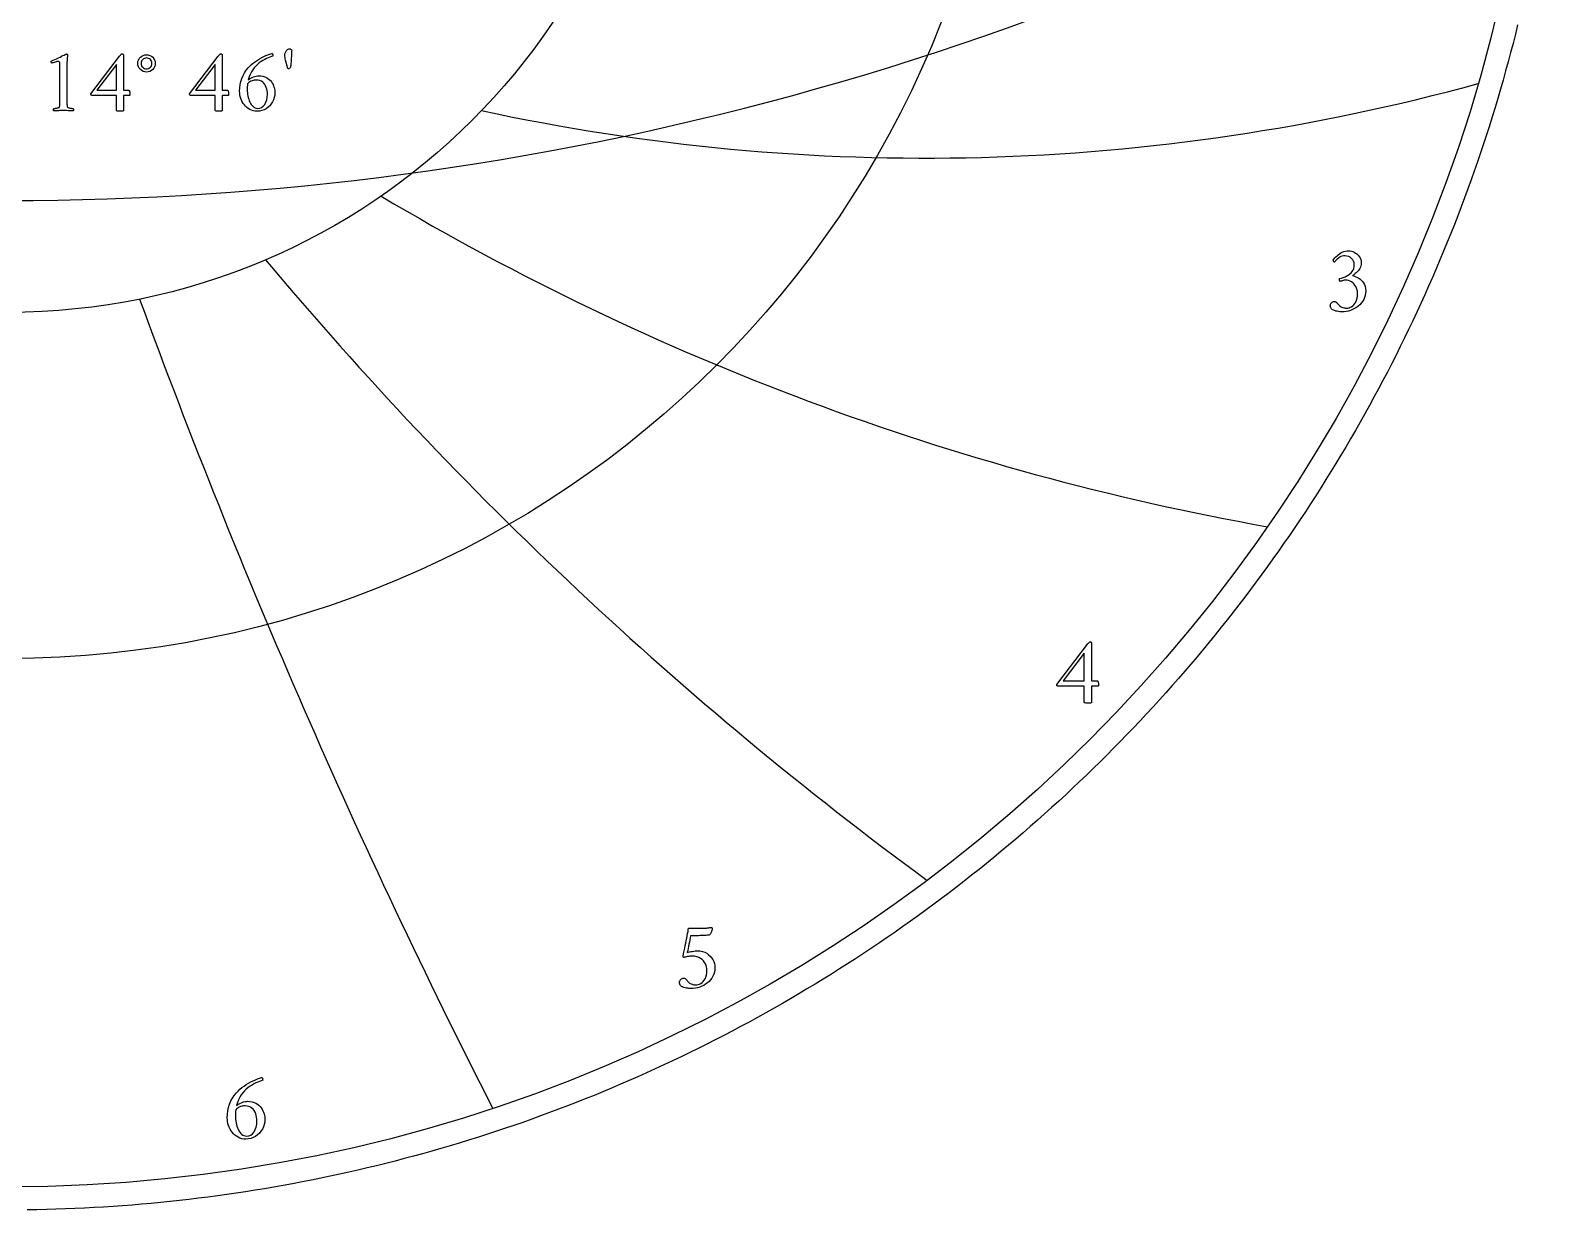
# Model space of a CAD drawing. Header units: millimetres. Extents: x -96 to 96, y -96 to 98.
# Drawn here: x 1.4 to 94.5, y -95.9 to -23.1 of the extents above; entities that cross this region are included whole.
import ezdxf

# ---------------------------------------------------------------- set-up
doc = ezdxf.new("R2010")
doc.units = ezdxf.units.MM
for name, color, linetype in [('CUT_OUTER', 1, 'Continuous'), ('ENGRAVE', 7, 'Continuous'), ('ENGRAVE_FINE', 8, 'Continuous'), ('TEXT', 5, 'Continuous')]:
    doc.layers.add(name, color=color, linetype=linetype)

msp = doc.modelspace()

# ---------------------------------------------------------------- linework, layer by layer
at = {"layer": 'CUT_OUTER'}
msp.add_lwpolyline([(93.1915, -22.7365), (93.0502, -23.3079), (92.9055, -23.8784), (92.7572, -24.448), (92.6055, -25.0167), (92.4502, -25.5844), (92.2915, -26.1512), (92.1293, -26.717), (91.9636, -27.2818), (91.7945, -27.8456), (91.6219, -28.4083), (91.4459, -28.9699), (91.2664, -29.5305), (91.0835, -30.0899), (90.8971, -30.6482), (90.7074, -31.2054), (90.5142, -31.7614), (90.3176, -32.3162), (90.1176, -32.8697), (89.9142, -33.4221), (89.7075, -33.9731), (89.4973, -34.5229), (89.2838, -35.0714), (89.0669, -35.6186), (88.8467, -36.1644), (88.6231, -36.7089), (88.3962, -37.252), (88.166, -37.7937), (87.9324, -38.334), (87.6956, -38.8728), (87.4554, -39.4101), (87.2119, -39.946), (86.9652, -40.4804), (86.7152, -41.0132), (86.4619, -41.5445), (86.2053, -42.0743), (85.9456, -42.6024), (85.6825, -43.129), (85.4163, -43.6539), (85.1468, -44.1772), (84.8742, -44.6988), (84.5983, -45.2187), (84.3192, -45.737), (84.037, -46.2535), (83.7516, -46.7682), (83.4631, -47.2813), (83.1714, -47.7925), (82.8766, -48.3019), (82.5787, -48.8095), (82.2776, -49.3153), (81.9735, -49.8192), (81.6662, -50.3213), (81.3559, -50.8214), (81.0426, -51.3196), (80.7262, -51.8159), (80.4067, -52.3103), (80.0842, -52.8027), (79.7587, -53.2931), (79.4302, -53.7815), (79.0987, -54.2678), (78.7643, -54.7521), (78.4268, -55.2344), (78.0864, -55.7146), (77.7431, -56.1927), (77.3969, -56.6686), (77.0477, -57.1425), (76.6956, -57.6141), (76.3407, -58.0836), (75.9828, -58.551), (75.6221, -59.0161), (75.2586, -59.479), (74.8922, -59.9396), (74.523, -60.398), (74.151, -60.8542), (73.7762, -61.308), (73.3987, -61.7595), (73.0183, -62.2087), (72.6353, -62.6556), (72.2494, -63.1001), (71.8609, -63.5422), (71.4697, -63.982), (71.0757, -64.4193), (70.6791, -64.8542), (70.2799, -65.2867), (69.8779, -65.7167), (69.4734, -66.1442), (69.0662, -66.5692), (68.6565, -66.9917), (68.2441, -67.4117), (67.8292, -67.8292), (67.4117, -68.2441), (66.9917, -68.6565), (66.5692, -69.0662), (66.1442, -69.4734), (65.7167, -69.8779), (65.2867, -70.2799), (64.8542, -70.6791), (64.4193, -71.0757), (63.982, -71.4697), (63.5422, -71.8609), (63.1001, -72.2494), (62.6556, -72.6353), (62.2087, -73.0183), (61.7595, -73.3987), (61.308, -73.7762), (60.8542, -74.151), (60.398, -74.523), (59.9396, -74.8922), (59.479, -75.2586), (59.0161, -75.6221), (58.551, -75.9828), (58.0836, -76.3407), (57.6141, -76.6956), (57.1425, -77.0477), (56.6686, -77.3969), (56.1927, -77.7431), (55.7146, -78.0864), (55.2344, -78.4268), (54.7521, -78.7643), (54.2678, -79.0987), (53.7815, -79.4302), (53.2931, -79.7587), (52.8027, -80.0842), (52.3103, -80.4067), (51.8159, -80.7262), (51.3196, -81.0426), (50.8214, -81.3559), (50.3213, -81.6662), (49.8192, -81.9735), (49.3153, -82.2776), (48.8095, -82.5787), (48.3019, -82.8766), (47.7925, -83.1714), (47.2813, -83.4631), (46.7682, -83.7516), (46.2535, -84.037), (45.737, -84.3192), (45.2187, -84.5983), (44.6988, -84.8742), (44.1772, -85.1468), (43.6539, -85.4163), (43.129, -85.6825), (42.6024, -85.9456), (42.0743, -86.2053), (41.5445, -86.4619), (41.0132, -86.7152), (40.4804, -86.9652), (39.946, -87.2119), (39.4101, -87.4554), (38.8728, -87.6956), (38.334, -87.9324), (37.7937, -88.166), (37.252, -88.3962), (36.7089, -88.6231), (36.1644, -88.8467), (35.6186, -89.0669), (35.0714, -89.2838), (34.5229, -89.4973), (33.9731, -89.7075), (33.4221, -89.9142), (32.8697, -90.1176), (32.3162, -90.3176), (31.7614, -90.5142), (31.2054, -90.7074), (30.6482, -90.8971), (30.0899, -91.0835), (29.5305, -91.2664), (28.9699, -91.4459), (28.4083, -91.6219), (27.8456, -91.7945), (27.2818, -91.9636), (26.717, -92.1293), (26.1512, -92.2915), (25.5844, -92.4502), (25.0167, -92.6055), (24.448, -92.7572), (23.8784, -92.9055), (23.3079, -93.0502), (22.7365, -93.1915), (22.1642, -93.3293), (21.5912, -93.4635), (21.0173, -93.5942), (20.4426, -93.7214), (19.8672, -93.8451), (19.291, -93.9652), (18.714, -94.0818), (18.1364, -94.1949), (17.5581, -94.3044), (16.9791, -94.4104), (16.3995, -94.5128), (15.8193, -94.6116), (15.2385, -94.7069), (14.6571, -94.7986), (14.0751, -94.8868), (13.4926, -94.9713), (12.9097, -95.0523), (12.3262, -95.1298), (11.7422, -95.2036), (11.1579, -95.2739), (10.5731, -95.3405), (9.9879, -95.4036), (9.4023, -95.4631), (8.8164, -95.519), (8.2301, -95.5713), (7.6435, -95.62), (7.0567, -95.6651), (6.4696, -95.7066), (5.8822, -95.7445), (5.2946, -95.7788), (4.7068, -95.8095), (4.1189, -95.8365), (3.5307, -95.86), (2.9425, -95.8799), (2.3541, -95.8961), (1.7657, -95.9087), (1.1771, -95.9178)], dxfattribs=at)
at = {"layer": 'ENGRAVE'}
for radius in [94.5, 61.8587, 40.492]:
    msp.add_circle((0, 0), radius, dxfattribs=at)
for centre, radius, start, end in [((56.5991, 98.0326), 128.9975, 257.748266, 285.350766), ((106.2724, 106.2724), 162.5243, 239.187147, 259.889022), ((194.6449, 112.3783), 233.1137, 219.929865, 233.731116), ((433.4093, 116.1317), 452.9422, 200.119644, 207.020269)]:
    msp.add_arc(centre, radius, start, end, dxfattribs=at)
at = {"layer": 'ENGRAVE_FINE'}
msp.add_arc((0, 150.0866), 183.6731, 239.147014, 300.852986, dxfattribs=at)
at = {"layer": 'TEXT'}
for points in [[(3.1912, -27.4074), (3.1912, -25.1999), (3.1896, -25.1457), (3.1849, -25.1007), (3.177, -25.0647), (3.166, -25.0378), (3.1512, -25.0182), (3.1318, -25.0043), (3.1078, -24.9959), (3.0794, -24.9931), (3.0444, -24.9957), (3.0011, -25.0036), (2.9494, -25.0167), (2.8894, -25.035), (2.8289, -25.0551), (2.7762, -25.0734), (2.7311, -25.09), (2.6938, -25.1048), (2.6718, -25.0842), (2.656, -25.0615), (2.6466, -25.0367), (2.6435, -25.0098), (2.6435, -25.0095), (2.6435, -25.0084), (2.6435, -25.0067), (2.6435, -25.0043), (2.6442, -24.9941), (2.6463, -24.9861), (2.6497, -24.9802), (2.6546, -24.9763), (2.7659, -24.9258), (2.8761, -24.875), (2.9852, -24.8238), (3.0934, -24.7723), (3.1964, -24.7229), (3.2904, -24.678), (3.3752, -24.6377), (3.451, -24.6019), (3.5137, -24.5725), (3.5593, -24.5516), (3.5878, -24.539), (3.5991, -24.5348), (3.6103, -24.5348), (3.6232, -24.5369), (3.6341, -24.5432), (3.6428, -24.5537), (3.6494, -24.5683), (3.6547, -24.5844), (3.6592, -24.5991), (3.663, -24.6123), (3.6662, -24.6242), (3.6648, -24.6328), (3.6606, -24.6585), (3.6536, -24.7012), (3.6438, -24.7611), (3.6341, -24.8368), (3.6271, -24.9267), (3.6229, -25.031), (3.6215, -25.1496), (3.6215, -27.4074), (3.6217, -27.4678), (3.6222, -27.5262), (3.6231, -27.5824), (3.6243, -27.6365), (3.6269, -27.6872), (3.632, -27.7329), (3.6395, -27.7738), (3.6494, -27.8098), (3.6589, -27.8234), (3.676, -27.8363), (3.7008, -27.8486), (3.7333, -27.8601), (3.7701, -27.8704), (3.808, -27.8789), (3.847, -27.8858), (3.8869, -27.8908), (3.9245, -27.8945), (3.9561, -27.8971), (3.9818, -27.8987), (4.0015, -27.8992), (4.009, -27.9125), (4.0148, -27.9299), (4.0188, -27.9516), (4.0211, -27.9774), (4.0209, -28.0033), (4.0176, -28.025), (4.0111, -28.0424), (4.0015, -28.0557), (3.9194, -28.0503), (3.8408, -28.0452), (3.7657, -28.0405), (3.6941, -28.0361), (3.6229, -28.0325), (3.5488, -28.0298), (3.472, -28.0283), (3.3923, -28.0277), (3.3159, -28.0283), (3.2428, -28.0298), (3.1733, -28.0325), (3.1073, -28.0361), (3.0406, -28.0405), (2.969, -28.0452), (2.8925, -28.0503), (2.8111, -28.0557), (2.8015, -28.0424), (2.7951, -28.025), (2.7917, -28.0033), (2.7916, -27.9774), (2.7938, -27.9516), (2.7978, -27.9299), (2.8036, -27.9125), (2.8111, -27.8992), (2.8309, -27.8987), (2.8565, -27.8971), (2.8881, -27.8945), (2.9257, -27.8908), (2.9657, -27.8858), (3.0046, -27.8789), (3.0425, -27.8704), (3.0794, -27.8601), (3.1115, -27.8486), (3.1353, -27.8363), (3.1506, -27.8234), (3.1576, -27.8098), (3.1678, -27.7738), (3.1758, -27.7329), (3.1817, -27.6872), (3.1856, -27.6365), (3.188, -27.5824), (3.1898, -27.5262), (3.1908, -27.4678), (3.1912, -27.4074)], [(7.0306, -24.5236), (7.0514, -24.5257), (7.069, -24.532), (7.0835, -24.5425), (7.0949, -24.5572), (7.1034, -24.5739), (7.1095, -24.5907), (7.1132, -24.6075), (7.1144, -24.6242), (7.1144, -26.7759), (7.4386, -26.7759), (7.4522, -26.7801), (7.4651, -26.7926), (7.4773, -26.8136), (7.4889, -26.8429), (7.4987, -26.8779), (7.5056, -26.9156), (7.5098, -26.9561), (7.5112, -26.9994), (7.5102, -27.0281), (7.507, -27.0525), (7.5018, -27.0728), (7.4945, -27.0888), (7.1144, -27.0888), (7.1144, -28.0445), (7.1122, -28.0454), (7.1053, -28.048), (7.094, -28.0524), (7.0781, -28.0585), (7.0521, -28.0646), (7.0103, -28.069), (6.9529, -28.0716), (6.8797, -28.0725), (6.7941, -28.0697), (6.733, -28.0613), (6.6963, -28.0473), (6.6841, -28.0277), (6.6841, -27.0888), (5.1472, -27.0888), (5.1341, -27.0796), (5.1228, -27.0686), (5.1131, -27.0558), (5.1053, -27.0413), (5.0992, -27.0265), (5.0948, -27.0127), (5.0922, -26.9999), (5.0913, -26.9882), (6.8685, -24.6633), (6.8839, -24.6454), (6.9021, -24.6249), (6.923, -24.602), (6.9468, -24.5767), (6.9709, -24.5535), (6.9929, -24.5369), (7.0128, -24.5269), (7.0306, -24.5236)], [(7.9974, -25.116), (8.0074, -25.0084), (8.0373, -24.9092), (8.087, -24.8184), (8.1567, -24.736), (8.2404, -24.6675), (8.3321, -24.6186), (8.4318, -24.5893), (8.5395, -24.5795), (8.647, -24.5893), (8.7456, -24.6186), (8.8356, -24.6675), (8.9168, -24.736), (8.984, -24.8184), (9.0321, -24.9092), (9.0609, -25.0084), (9.0705, -25.116), (9.0609, -25.2236), (9.0321, -25.3228), (8.984, -25.4136), (8.9168, -25.4961), (8.8356, -25.5645), (8.7456, -25.6134), (8.647, -25.6428), (8.5395, -25.6525), (8.4318, -25.6428), (8.3321, -25.6134), (8.2404, -25.5645), (8.1567, -25.4961), (8.087, -25.4136), (8.0373, -25.3228), (8.0074, -25.2236), (7.9974, -25.116)], [(8.1986, -25.116), (8.2049, -25.1833), (8.2238, -25.2453), (8.2552, -25.302), (8.2992, -25.3535), (8.352, -25.3963), (8.4096, -25.4269), (8.4721, -25.4452), (8.5395, -25.4513), (8.6066, -25.4452), (8.6681, -25.4269), (8.724, -25.3963), (8.7743, -25.3535), (8.8158, -25.302), (8.8455, -25.2453), (8.8633, -25.1833), (8.8693, -25.116), (8.8633, -25.0488), (8.8455, -24.9868), (8.8158, -24.93), (8.7743, -24.8785), (8.724, -24.8357), (8.6681, -24.8052), (8.6066, -24.7868), (8.5395, -24.7807), (8.4721, -24.7868), (8.4096, -24.8052), (8.352, -24.8357), (8.2992, -24.8785), (8.2552, -24.93), (8.2238, -24.9868), (8.2049, -25.0488), (8.1986, -25.116)], [(13.1279, -24.5236), (13.1487, -24.5257), (13.1663, -24.532), (13.1808, -24.5425), (13.1921, -24.5572), (13.2007, -24.5739), (13.2068, -24.5907), (13.2105, -24.6075), (13.2117, -24.6242), (13.2117, -26.7759), (13.5359, -26.7759), (13.5495, -26.7801), (13.5624, -26.7926), (13.5746, -26.8136), (13.5862, -26.8429), (13.5959, -26.8779), (13.6029, -26.9156), (13.6071, -26.9561), (13.6085, -26.9994), (13.6075, -27.0281), (13.6043, -27.0525), (13.5991, -27.0728), (13.5917, -27.0888), (13.2117, -27.0888), (13.2117, -28.0445), (13.2094, -28.0454), (13.2026, -28.048), (13.1913, -28.0524), (13.1754, -28.0585), (13.1494, -28.0646), (13.1076, -28.069), (13.0502, -28.0716), (12.977, -28.0725), (12.8914, -28.0697), (12.8303, -28.0613), (12.7936, -28.0473), (12.7814, -28.0277), (12.7814, -27.0888), (11.2445, -27.0888), (11.2314, -27.0796), (11.22, -27.0686), (11.2104, -27.0558), (11.2026, -27.0413), (11.1965, -27.0265), (11.1921, -27.0127), (11.1895, -26.9999), (11.1886, -26.9882), (12.9658, -24.6633), (12.9812, -24.6454), (12.9993, -24.6249), (13.0203, -24.602), (13.044, -24.5767), (13.0681, -24.5535), (13.0902, -24.5369), (13.1101, -24.5269), (13.1279, -24.5236)], [(15.464, -25.8817), (15.6007, -25.8883), (15.7259, -25.9082), (15.8396, -25.9414), (15.9418, -25.9879), (16.0333, -26.0446), (16.115, -26.1087), (16.187, -26.1802), (16.2492, -26.2589), (16.3024, -26.3424), (16.3477, -26.428), (16.3849, -26.5156), (16.414, -26.6054), (16.436, -26.694), (16.4518, -26.778), (16.4612, -26.8574), (16.4643, -26.9324), (16.4551, -27.0806), (16.4273, -27.2237), (16.381, -27.3615), (16.3162, -27.494), (16.2359, -27.6177), (16.143, -27.7287), (16.0375, -27.8272), (15.9194, -27.9132), (15.7911, -27.9829), (15.6547, -28.0326), (15.5102, -28.0625), (15.3578, -28.0725), (15.2378, -28.0656), (15.1237, -28.0452), (15.0156, -28.0112), (14.9135, -27.9635), (14.8179, -27.9046), (14.7297, -27.837), (14.6489, -27.7607), (14.5754, -27.6757), (14.5095, -27.5836), (14.4517, -27.4863), (14.4019, -27.3838), (14.3602, -27.2761), (14.3272, -27.1659), (14.3036, -27.056), (14.2895, -26.9465), (14.2847, -26.8373), (14.2931, -26.6306), (14.3183, -26.4294), (14.3602, -26.2338), (14.4189, -26.0438), (14.4936, -25.8625), (14.5837, -25.6931), (14.6892, -25.5355), (14.8101, -25.3899), (14.9116, -25.2858), (15.0204, -25.1859), (15.1365, -25.0902), (15.26, -24.9987), (15.3878, -24.9124), (15.5171, -24.8324), (15.6477, -24.7587), (15.7797, -24.6913), (15.9102, -24.6316), (16.0361, -24.5809), (16.1575, -24.5393), (16.2743, -24.5069), (16.2921, -24.5109), (16.3065, -24.5229), (16.3173, -24.543), (16.3246, -24.5711), (16.3295, -24.601), (16.333, -24.6263), (16.3351, -24.6471), (16.3358, -24.6633), (16.2462, -24.6941), (16.1507, -24.7304), (16.0492, -24.7723), (15.9418, -24.8198), (15.8312, -24.8743), (15.7203, -24.9372), (15.6091, -25.0084), (15.4975, -25.0881), (15.3885, -25.1773), (15.2851, -25.2774), (15.1873, -25.3883), (15.0951, -25.51), (15.0109, -25.644), (14.9372, -25.7916), (14.874, -25.9528), (14.8213, -26.1276), (14.896, -26.0722), (14.9749, -26.0235), (15.0581, -25.9814), (15.1454, -25.946), (15.2324, -25.9178), (15.3145, -25.8977), (15.3917, -25.8857), (15.464, -25.8817)], [(17.3585, -24.2218), (17.3987, -24.2264), (17.4354, -24.24), (17.4686, -24.2627), (17.4982, -24.2945), (17.4979, -24.3271), (17.4969, -24.3692), (17.4951, -24.4208), (17.4927, -24.4817), (17.4895, -24.5493), (17.4857, -24.6207), (17.4811, -24.696), (17.4759, -24.7751), (17.4701, -24.8558), (17.464, -24.9358), (17.4576, -25.0151), (17.4507, -25.0937), (17.4439, -25.1688), (17.4375, -25.2376), (17.4314, -25.3001), (17.4256, -25.3563), (17.4081, -25.3857), (17.3837, -25.4122), (17.3522, -25.436), (17.3138, -25.4569), (17.2981, -25.4548), (17.2845, -25.4486), (17.273, -25.4381), (17.2635, -25.4234), (17.2213, -25.2811), (17.1839, -25.1503), (17.1514, -25.031), (17.1238, -24.9232), (17.1018, -24.827), (17.0861, -24.7423), (17.0767, -24.6691), (17.0735, -24.6075), (17.0758, -24.5676), (17.0826, -24.5264), (17.0939, -24.4838), (17.1098, -24.4398), (17.1297, -24.3967), (17.1531, -24.3567), (17.18, -24.3198), (17.2104, -24.2861), (17.2438, -24.258), (17.2796, -24.2379), (17.3178, -24.2259), (17.3585, -24.2218)], [(6.6841, -25.1775), (5.4602, -26.7759), (6.6841, -26.7759)], [(12.7814, -25.1775), (11.5575, -26.7759), (12.7814, -26.7759)], [(14.7765, -26.3679), (14.7713, -26.413), (14.7668, -26.4587), (14.7629, -26.5052), (14.7598, -26.5523), (14.7573, -26.5998), (14.7556, -26.6473), (14.7545, -26.6948), (14.7542, -26.7423), (14.7566, -26.8356), (14.764, -26.931), (14.7762, -27.0284), (14.7933, -27.128), (14.8155, -27.2268), (14.8429, -27.3222), (14.8756, -27.414), (14.9135, -27.5024), (14.9566, -27.585), (15.005, -27.6596), (15.0586, -27.7261), (15.1175, -27.7846), (15.1814, -27.8323), (15.2502, -27.8664), (15.3239, -27.8868), (15.4025, -27.8936), (15.5279, -27.8782), (15.6414, -27.8321), (15.743, -27.7553), (15.8328, -27.6477), (15.9062, -27.5171), (15.9586, -27.3711), (15.99, -27.2097), (16.0005, -27.033), (15.9961, -26.9177), (15.983, -26.8066), (15.9612, -26.6997), (15.9306, -26.597), (15.8906, -26.5013), (15.8405, -26.4154), (15.7802, -26.3393), (15.7099, -26.2729), (15.6285, -26.2191), (15.5352, -26.1807), (15.4301, -26.1576), (15.3131, -26.1499), (15.2528, -26.1522), (15.1894, -26.159), (15.1229, -26.1704), (15.0532, -26.1863), (14.9825, -26.2112), (14.9128, -26.2498), (14.8441, -26.3021), (14.7765, -26.3679)], [(82.7763, -36.693), (82.8527, -36.6984), (82.9328, -36.7146), (83.0166, -36.7416), (83.1042, -36.7794), (83.1904, -36.8277), (83.2704, -36.886), (83.3439, -36.9544), (83.4112, -37.0328), (83.4673, -37.1207), (83.5073, -37.2176), (83.5314, -37.3234), (83.5394, -37.4381), (83.5336, -37.5287), (83.5163, -37.6155), (83.4874, -37.6986), (83.447, -37.7779), (83.3985, -37.8528), (83.3456, -37.9225), (83.2882, -37.987), (83.2264, -38.0462), (83.164, -38.0999), (83.1049, -38.1475), (83.0492, -38.1893), (82.9969, -38.225), (83.0818, -38.2426), (83.1698, -38.2712), (83.2607, -38.3111), (83.3546, -38.3621), (83.4464, -38.4242), (83.5312, -38.497), (83.6089, -38.5807), (83.6795, -38.6751), (83.7381, -38.7804), (83.7801, -38.8964), (83.8052, -39.0233), (83.8136, -39.161), (83.8056, -39.3065), (83.7815, -39.4449), (83.7415, -39.5762), (83.6854, -39.7005), (83.6161, -39.8167), (83.5364, -39.924), (83.4462, -40.0224), (83.3456, -40.1118), (83.2366, -40.1917), (83.1213, -40.2616), (82.9997, -40.3214), (82.8717, -40.3711), (82.7398, -40.4102), (82.6064, -40.4382), (82.4716, -40.4549), (82.3352, -40.4605), (82.275, -40.4585), (82.2078, -40.4523), (82.1334, -40.4421), (82.052, -40.4277), (81.9691, -40.4089), (81.8903, -40.3853), (81.8156, -40.3568), (81.745, -40.3234), (81.7316, -40.3115), (81.7152, -40.2936), (81.6958, -40.2698), (81.6735, -40.24), (81.6526, -40.2068), (81.6377, -40.1729), (81.6288, -40.1382), (81.6258, -40.1028), (81.6304, -40.0432), (81.6444, -39.9896), (81.6677, -39.9419), (81.7003, -39.9002), (81.7389, -39.8663), (81.78, -39.842), (81.8238, -39.8275), (81.8702, -39.8227), (81.9267, -39.8284), (81.9768, -39.8458), (82.0205, -39.8746), (82.058, -39.9151), (82.0924, -39.96), (82.1273, -40.0022), (82.1625, -40.0419), (82.1981, -40.079), (82.2419, -40.1176), (82.2897, -40.1498), (82.3417, -40.1757), (82.3978, -40.1952), (82.4557, -40.2096), (82.5133, -40.2198), (82.5705, -40.226), (82.6273, -40.228), (82.705, -40.2226), (82.783, -40.2064), (82.8615, -40.1794), (82.9403, -40.1416), (83.0161, -40.0913), (83.0856, -40.0268), (83.1487, -39.9482), (83.2055, -39.8555), (83.2525, -39.7472), (83.286, -39.6222), (83.3061, -39.4805), (83.3128, -39.3219), (83.3061, -39.2062), (83.286, -39.0976), (83.2525, -38.9961), (83.2055, -38.9016), (83.148, -38.8154), (83.0826, -38.7385), (83.0094, -38.6708), (82.9283, -38.6125), (82.8421, -38.5656), (82.7532, -38.532), (82.6618, -38.5119), (82.5677, -38.5052), (82.5198, -38.5071), (82.4716, -38.5127), (82.4229, -38.522), (82.3739, -38.535), (82.3275, -38.5488), (82.2868, -38.5604), (82.2515, -38.5697), (82.2219, -38.5768), (82.2063, -38.5518), (82.1951, -38.5246), (82.1884, -38.4952), (82.1862, -38.4635), (82.1869, -38.4441), (82.1891, -38.4277), (82.1929, -38.4143), (82.1981, -38.4039), (82.3128, -38.3737), (82.4246, -38.3368), (82.5334, -38.2932), (82.6392, -38.2429), (82.7385, -38.1854), (82.8277, -38.12), (82.9069, -38.0468), (82.976, -37.9657), (83.0321, -37.8757), (83.0722, -37.7757), (83.0962, -37.6656), (83.1042, -37.5455), (83.0941, -37.4341), (83.064, -37.3323), (83.0137, -37.2403), (82.9432, -37.158), (82.8572, -37.0902), (82.7599, -37.0417), (82.6515, -37.0127), (82.5319, -37.003), (82.4425, -37.0084), (82.359, -37.0246), (82.2815, -37.0516), (82.21, -37.0894), (82.145, -37.133), (82.087, -37.1773), (82.0362, -37.2224), (81.9924, -37.2683), (81.9553, -37.3102), (81.9246, -37.3435), (81.9002, -37.3683), (81.8821, -37.3845), (81.8702, -37.3819), (81.8583, -37.3741), (81.8464, -37.361), (81.8344, -37.3428), (81.824, -37.3219), (81.8166, -37.301), (81.8121, -37.2802), (81.8106, -37.2593), (81.8585, -37.1913), (81.9127, -37.1244), (81.9732, -37.0587), (82.0401, -36.994), (82.1129, -36.9326), (82.1914, -36.8763), (82.2754, -36.8253), (82.365, -36.7794), (82.46, -36.7416), (82.5602, -36.7146), (82.6657, -36.6984), (82.7763, -36.693)], [(66.8009, -60.8401), (66.823, -60.8423), (66.8419, -60.849), (66.8573, -60.8602), (66.8694, -60.8759), (66.8786, -60.8938), (66.8851, -60.9116), (66.889, -60.9295), (66.8903, -60.9474), (66.8903, -63.2425), (67.2361, -63.2425), (67.2506, -63.247), (67.2644, -63.2604), (67.2774, -63.2827), (67.2897, -63.314), (67.3001, -63.3513), (67.3076, -63.3915), (67.3121, -63.4348), (67.3136, -63.481), (67.3124, -63.5115), (67.3091, -63.5376), (67.3035, -63.5592), (67.2957, -63.5763), (66.8903, -63.5763), (66.8903, -64.5957), (66.8879, -64.5967), (66.8806, -64.5994), (66.8685, -64.6041), (66.8516, -64.6106), (66.8238, -64.6171), (66.7793, -64.6218), (66.718, -64.6246), (66.6399, -64.6255), (66.5486, -64.6225), (66.4834, -64.6136), (66.4443, -64.5987), (66.4313, -64.5778), (66.4313, -63.5763), (64.7919, -63.5763), (64.778, -63.5665), (64.7658, -63.5547), (64.7556, -63.5411), (64.7472, -63.5257), (64.7407, -63.5098), (64.736, -63.4951), (64.7332, -63.4815), (64.7323, -63.469), (66.628, -60.9891), (66.6444, -60.97), (66.6638, -60.9482), (66.6861, -60.9238), (66.7115, -60.8967), (66.7372, -60.872), (66.7606, -60.8543), (66.7819, -60.8436), (66.8009, -60.8401)], [(66.4313, -61.5376), (65.1258, -63.2425), (66.4313, -63.2425)], [(42.5415, -79.9217), (42.7078, -79.9314), (42.8612, -79.9605), (43.0014, -80.0089), (43.1287, -80.0767), (43.2425, -80.1592), (43.3425, -80.2518), (43.4288, -80.3545), (43.5013, -80.4672), (43.5586, -80.5858), (43.5996, -80.7064), (43.6242, -80.8288), (43.6324, -80.953), (43.6244, -81.0985), (43.6004, -81.2369), (43.5603, -81.3682), (43.5042, -81.4925), (43.4349, -81.6087), (43.3552, -81.7161), (43.265, -81.8144), (43.1644, -81.9038), (43.0555, -81.9838), (42.9402, -82.0536), (42.8185, -82.1134), (42.6905, -82.1631), (42.5586, -82.2023), (42.4252, -82.2302), (42.2904, -82.247), (42.154, -82.2526), (42.0938, -82.2505), (42.0266, -82.2444), (41.9523, -82.2341), (41.8708, -82.2198), (41.7879, -82.201), (41.7091, -82.1773), (41.6344, -82.1488), (41.5638, -82.1155), (41.5504, -82.1035), (41.534, -82.0857), (41.5147, -82.0618), (41.4923, -82.032), (41.4714, -81.9988), (41.4565, -81.9649), (41.4476, -81.9303), (41.4446, -81.8949), (41.4493, -81.8353), (41.4632, -81.7816), (41.4865, -81.7339), (41.5191, -81.6922), (41.5577, -81.6583), (41.5989, -81.6341), (41.6426, -81.6196), (41.689, -81.6147), (41.7455, -81.6205), (41.7956, -81.6378), (41.8394, -81.6667), (41.8768, -81.7071), (41.9113, -81.752), (41.9461, -81.7943), (41.9813, -81.834), (42.0169, -81.871), (42.0607, -81.9096), (42.1086, -81.9418), (42.1605, -81.9677), (42.2166, -81.9873), (42.2745, -82.0016), (42.3321, -82.0119), (42.3893, -82.018), (42.4461, -82.0201), (42.5238, -82.0147), (42.6018, -81.9985), (42.6803, -81.9715), (42.7591, -81.9336), (42.8349, -81.8833), (42.9044, -81.8189), (42.9675, -81.7403), (43.0244, -81.6475), (43.0713, -81.5393), (43.1048, -81.4143), (43.125, -81.2725), (43.1317, -81.114), (43.1259, -81.0206), (43.1086, -80.9254), (43.0797, -80.8284), (43.0393, -80.7295), (42.9862, -80.6333), (42.9193, -80.5447), (42.8386, -80.4634), (42.7442, -80.3897), (42.6343, -80.3284), (42.5072, -80.2846), (42.363, -80.2583), (42.2017, -80.2496), (42.1499, -80.2513), (42.0899, -80.2563), (42.0217, -80.2647), (41.9454, -80.2764), (41.8705, -80.2904), (41.8068, -80.3055), (41.7542, -80.3217), (41.7129, -80.339), (41.7041, -80.3373), (41.6957, -80.3323), (41.6877, -80.3239), (41.6801, -80.3122), (41.6736, -80.2986), (41.6689, -80.2846), (41.6661, -80.2703), (41.6652, -80.2555), (41.698, -80.0916), (41.7308, -79.9277), (41.7635, -79.7637), (41.7963, -79.5998), (41.8286, -79.4387), (41.8597, -79.2831), (41.8897, -79.1331), (41.9185, -78.9888), (41.9452, -78.8537), (41.9685, -78.7317), (41.9884, -78.6227), (42.005, -78.5268), (42.8634, -78.5268), (42.9234, -78.526), (42.9841, -78.5238), (43.0456, -78.5201), (43.1078, -78.5148), (43.1678, -78.5087), (43.2226, -78.5022), (43.2721, -78.4953), (43.3165, -78.488), (43.353, -78.4815), (43.3791, -78.4768), (43.3947, -78.474), (43.3999, -78.4731), (43.4143, -78.4817), (43.4275, -78.4895), (43.4396, -78.4966), (43.4506, -78.5029), (43.4597, -78.5096), (43.4662, -78.5178), (43.4701, -78.5275), (43.4715, -78.5387), (43.4701, -78.5512), (43.4662, -78.5707), (43.4597, -78.5974), (43.4506, -78.6311), (43.439, -78.6693), (43.4253, -78.7093), (43.4092, -78.7512), (43.391, -78.795), (43.3707, -78.8382), (43.3485, -78.8785), (43.3245, -78.9157), (43.2986, -78.95), (43.236, -78.956), (43.1674, -78.9619), (43.0929, -78.9679), (43.0124, -78.9739), (42.9252, -78.9791), (42.8306, -78.9828), (42.7285, -78.985), (42.619, -78.9858), (42.1302, -78.9858), (42.1035, -79.1175), (42.0773, -79.2503), (42.0514, -79.3843), (42.0258, -79.5193), (42.0003, -79.6533), (41.9744, -79.7838), (41.9482, -79.9111), (41.9215, -80.035), (41.9858, -80.0121), (42.0594, -79.991), (42.1423, -79.9718), (42.2345, -79.9545), (42.3263, -79.9401), (42.4081, -79.9299), (42.4798, -79.9238), (42.5415, -79.9217)], [(14.7791, -89.2159), (14.9249, -89.223), (15.0585, -89.2443), (15.1798, -89.2797), (15.2887, -89.3292), (15.3864, -89.3898), (15.4735, -89.4581), (15.5503, -89.5343), (15.6166, -89.6183), (15.6734, -89.7074), (15.7217, -89.7987), (15.7614, -89.8922), (15.7925, -89.9879), (15.8159, -90.0824), (15.8327, -90.172), (15.8428, -90.2567), (15.8461, -90.3367), (15.8363, -90.4948), (15.8066, -90.6474), (15.7573, -90.7944), (15.6881, -90.9358), (15.6025, -91.0677), (15.5033, -91.1862), (15.3908, -91.2912), (15.2649, -91.3829), (15.128, -91.4572), (14.9825, -91.5103), (14.8284, -91.5422), (14.6658, -91.5528), (14.5378, -91.5455), (14.4162, -91.5237), (14.3008, -91.4874), (14.1919, -91.4365), (14.09, -91.3737), (13.9959, -91.3017), (13.9096, -91.2202), (13.8312, -91.1295), (13.761, -91.0313), (13.6993, -90.9276), (13.6462, -90.8182), (13.6017, -90.7033), (13.5665, -90.5857), (13.5413, -90.4686), (13.5263, -90.3518), (13.5212, -90.2353), (13.5302, -90.0148), (13.557, -89.8002), (13.6017, -89.5915), (13.6643, -89.3888), (13.744, -89.1955), (13.8401, -89.0148), (13.9527, -88.8467), (14.0816, -88.6914), (14.1898, -88.5803), (14.3059, -88.4738), (14.4298, -88.3717), (14.5615, -88.2741), (14.6978, -88.182), (14.8357, -88.0967), (14.975, -88.0181), (15.1159, -87.9462), (15.255, -87.8825), (15.3893, -87.8285), (15.5188, -87.7841), (15.6434, -87.7495), (15.6624, -87.7538), (15.6777, -87.7666), (15.6893, -87.788), (15.6971, -87.818), (15.7023, -87.8499), (15.706, -87.8769), (15.7083, -87.8991), (15.709, -87.9164), (15.6134, -87.9492), (15.5115, -87.9879), (15.4033, -88.0326), (15.2887, -88.0833), (15.1708, -88.1414), (15.0525, -88.2085), (14.9339, -88.2845), (14.8148, -88.3694), (14.6986, -88.4646), (14.5883, -88.5714), (14.484, -88.6897), (14.3856, -88.8195), (14.2958, -88.9624), (14.2172, -89.1198), (14.1498, -89.2918), (14.0935, -89.4782), (14.1732, -89.4192), (14.2574, -89.3672), (14.3461, -89.3223), (14.4393, -89.2845), (14.532, -89.2545), (14.6196, -89.2331), (14.7019, -89.2202), (14.7791, -89.2159)], [(14.0458, -89.7346), (14.0402, -89.7826), (14.0354, -89.8314), (14.0313, -89.881), (14.0279, -89.9313), (14.0253, -89.982), (14.0235, -90.0326), (14.0223, -90.0833), (14.022, -90.134), (14.0246, -90.2335), (14.0324, -90.3352), (14.0454, -90.4391), (14.0637, -90.5453), (14.0874, -90.6508), (14.1166, -90.7525), (14.1514, -90.8505), (14.1919, -90.9447), (14.2379, -91.0328), (14.2895, -91.1124), (14.3467, -91.1834), (14.4095, -91.2458), (14.4776, -91.2966), (14.551, -91.3329), (14.6296, -91.3547), (14.7135, -91.362), (14.8472, -91.3456), (14.9683, -91.2964), (15.0767, -91.2145), (15.1725, -91.0997), (15.2507, -90.9604), (15.3066, -90.8046), (15.3402, -90.6325), (15.3513, -90.444), (15.3467, -90.321), (15.3327, -90.2025), (15.3094, -90.0885), (15.2768, -89.979), (15.2342, -89.8769), (15.1807, -89.7852), (15.1164, -89.704), (15.0413, -89.6332), (14.9545, -89.5759), (14.8551, -89.5349), (14.7429, -89.5103), (14.6181, -89.5021), (14.5538, -89.5045), (14.4862, -89.5118), (14.4152, -89.5239), (14.3409, -89.5408), (14.2655, -89.5675), (14.1911, -89.6086), (14.1179, -89.6643), (14.0458, -89.7346)]]:
    msp.add_lwpolyline(points, close=True, dxfattribs=at)

doc.saveas('drawing.dxf')
